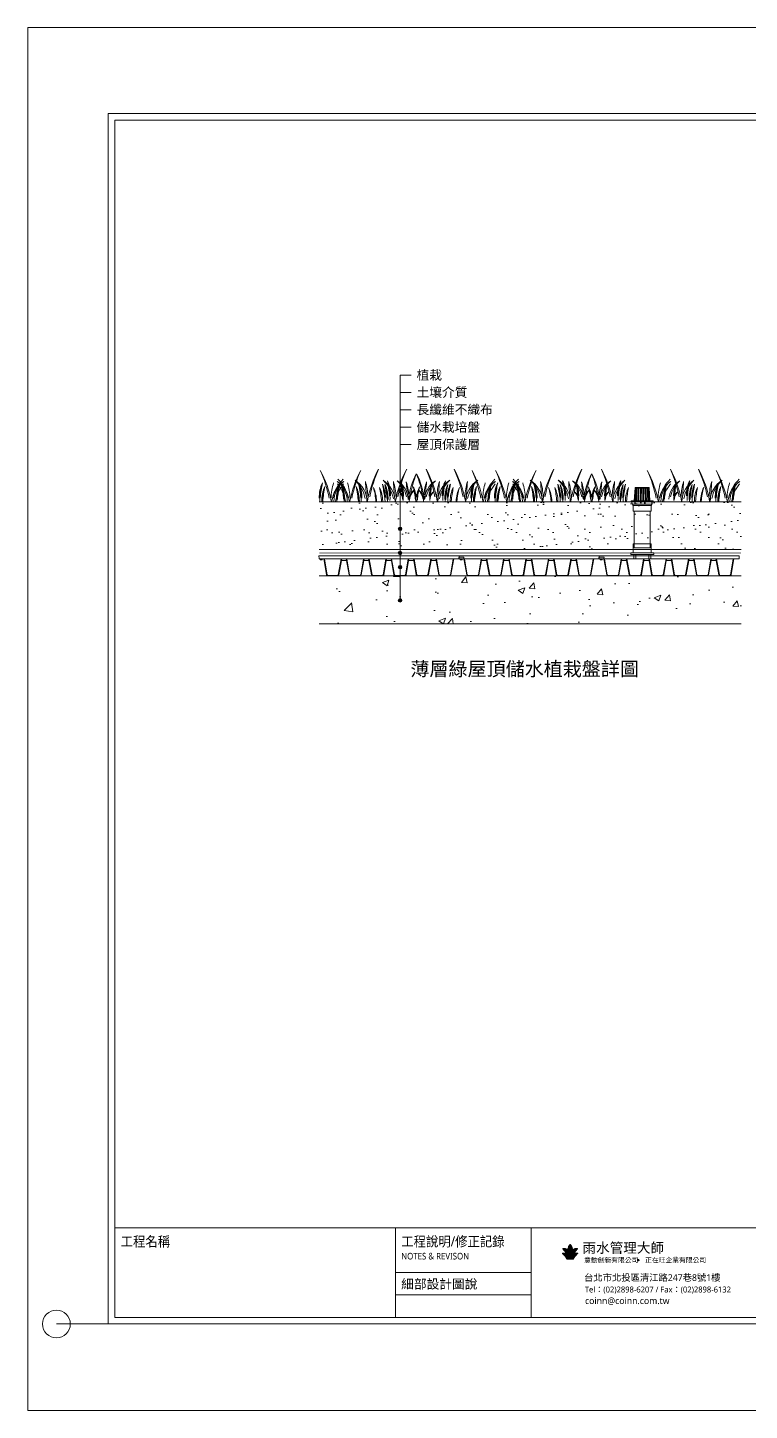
# Model space of a CAD drawing. Header units: millimetres. Extents: x 438 to 4638, y 478 to 3448.
# Drawn here: x 438 to 1989, y 478 to 3448 of the extents above; entities that cross this region are included whole.
import ezdxf
from ezdxf.enums import TextEntityAlignment as Align

# ---------------------------------------------------------------- set-up
doc = ezdxf.new("R2010")
doc.units = ezdxf.units.MM
doc.styles.add('圖框文字', font='Microsoft JhengHei.ttf')
doc.styles.add('微軟正黑體', font='Microsoft JhengHei.ttf')
doc.styles.add('微軟正黑體-20', font='Microsoft JhengHei.ttf', dxfattribs={"height": 20})

msp = doc.modelspace()

# ---------------------------------------------------------------- hatches: boundary and pattern name
at = {"lineweight": 5}
h = msp.add_hatch(color=256, dxfattribs=at)
h.dxf.hatch_style = 1
h.paths.add_polyline_path([(1234.8, 2454.7, 1), (1242.4, 2454.7, 1)])
h = msp.add_hatch(dxfattribs=at)
h.set_pattern_fill('AR-SAND', color=256)
h.set_pattern_definition([(37.5, (222.893, 713.592), (-1.6, 48.9413), [0, -38.608, 0, -43.18, 0, -41.275]), (7.5, (222.89, 713.59), (44.9523, 71.6825), [0, -20.828, 0, -34.798, 0, -13.335]), (327.5, (191.65, 713.59), (79.09924, 0.1437), [0, -12.7, 0, -45.72, 0, -59.69]), (317.5, (191.65, 713.59), (76.3556, 22.293), [0, -6.35, 0, -29.972, 0, -34.29])])
h.paths.add_polyline_path([(1971.2, 2430.2), (1064.9, 2430.2), (1064.9, 2327.6), (1971.2, 2327.6)])
h = msp.add_hatch(color=256, dxfattribs=at)
h.dxf.hatch_style = 1
h.paths.add_polyline_path([(1234.8, 2372, 1), (1242.4, 2372, 1)])
h = msp.add_hatch(color=256, dxfattribs=at)
h.dxf.hatch_style = 1
h.paths.add_polyline_path([(1234.8, 2320, 1), (1242.4, 2320, 1)])
h = msp.add_hatch(color=256, dxfattribs=at)
h.dxf.hatch_style = 1
h.paths.add_polyline_path([(1234.8, 2289.6, 1), (1242.4, 2289.6, 1)])
h = msp.add_hatch(dxfattribs=at)
h.set_pattern_fill('AR-CONC', color=256, scale=0.8)
h.set_pattern_definition([(50, (222.89, 702.96), (145.748, -12.751), [15.24, -167.64]), (355, (222.9, 702.96), (-28.195, 152.845), [12.192, -134.1125]), (100.4514, (235.04, 701.9), (117.553, 140.094), [12.952, -142.472]), (46.184, (222.9, 743.6), (216.863, -33.634), [22.86, -251.46]), (96.636, (240.96, 740.8), (189.923, 197.94), [19.428, -213.708]), (351.184, (222.9, 743.6), (189.923, 197.94), [18.288, -201.168]), (21, (243.21, 733.44), (121.2915, -81.812), [15.24, -167.64]), (326, (243.21, 733.44), (49.442, 147.35), [12.192, -134.112]), (71.4514, (253.32, 726.62), (170.733, 65.538), [12.952, -142.472]), (37.5, (222.893, 702.96), (2.4709, 67.644), [0, -132.4864, 0, -136.144, 0, -134.62]), (7.5, (222.89, 702.96), (53.4557, 80.1445), [0, -77.6224, 0, -129.4384, 0, -51.308]), (327.5, (177.58, 702.96), (108.4725, -4.583), [0, -50.8, 0, -158.496, 0, -210.312]), (317.5, (157.26, 702.96), (118.5033, 20.3412), [0, -66.04, 0, -105.2576, 0, -149.352])])
h.paths.add_polyline_path([(1971.2, 2270.7), (1064.9, 2270.7), (1064.9, 2168), (1971.2, 2168)])
h = msp.add_hatch(color=256, dxfattribs=at)
h.dxf.hatch_style = 1
h.paths.add_polyline_path([(1234.8, 2218.3, 1), (1242.4, 2218.3, 1)])
at = {"lineweight": 5, "true_color": 0xf8d731}
h = msp.add_hatch(color=40, dxfattribs=at)
h.dxf.hatch_style = 1
edge = h.paths.add_edge_path()
edge.add_spline(control_points=[(1609.1, 814.8), (1610, 815.4), (1611, 815.9), (1611.8, 816.4), (1612.8, 816.7), (1613.2, 816.9), (1613.2, 816.9), (1613.3, 817.1), (1614, 818.2), (1614.4, 818.7), (1614.7, 819.3), (1615.2, 819.8), (1615.6, 820.4), (1616.1, 821.1), (1616.4, 821.5), (1616.9, 822), (1617.7, 822.9), (1618, 823.2), (1618.3, 823.6), (1618.8, 824), (1619.3, 824.4), (1619.5, 824.6), (1619.8, 824.9), (1620, 825.1), (1620.1, 825.4), (1620.1, 825.5), (1620, 825.7), (1620, 825.7), (1619.7, 825.9), (1619.4, 826), (1618.9, 826), (1618.4, 826.1), (1618, 826.2), (1617.4, 826.2), (1616.7, 826.2), (1616, 826.1), (1615.3, 826), (1614.9, 825.9), (1614.2, 825.7), (1613.5, 825.4), (1613, 825.2), (1612.4, 824.9), (1611.8, 824.5), (1611.1, 824.1), (1610.7, 823.8), (1610.2, 823.4), (1609.7, 823), (1609.3, 822.6), (1609.2, 822.6), (1609.2, 822.6), (1609.2, 822.7), (1609.1, 823.6), (1609, 824.4), (1608.3, 827.6), (1607.9, 828.6), (1607.3, 830.1), (1606.7, 831.2), (1606.2, 832.3), (1605.3, 833.5), (1604.6, 834.2), (1604.2, 834.5), (1603.9, 834.6), (1603.7, 834.5), (1603.5, 834.3), (1603.2, 834.1), (1603.1, 834), (1602.7, 833.5), (1602.5, 833.3), (1602.2, 832.8), (1601.8, 832.3), (1601.5, 831.8), (1601.1, 830.9), (1600.4, 829.5), (1599.7, 827.7), (1599.4, 826.8), (1599, 825.2), (1598.8, 823.7), (1598.8, 822.8), (1598.8, 822.6), (1598.7, 822.6), (1597.7, 823.5), (1596.6, 824.2), (1595.3, 825), (1593.8, 825.6), (1592.4, 826), (1591.1, 826.2), (1589.2, 826.1), (1588.2, 825.9), (1587.9, 825.7), (1587.9, 825.6), (1587.9, 825.5), (1587.9, 825.3), (1588, 825), (1588.3, 824.7), (1588.9, 824.1), (1589.4, 823.7), (1589.9, 823.2), (1591.1, 822), (1591.8, 821.1), (1592.2, 820.7), (1592.6, 820), (1593.1, 819.4), (1593.7, 818.6), (1594.1, 817.9), (1594.7, 817), (1594.7, 816.9), (1594.9, 816.8), (1595.7, 816.5), (1596.5, 816.1), (1597.2, 815.8), (1597.6, 815.5), (1598, 815.2), (1598.6, 814.9), (1598.8, 814.8), (1598.9, 814.8), (1598.9, 814.8), (1598.9, 815), (1599.1, 816.6), (1599.4, 817.9), (1599.6, 819), (1600.2, 820.8), (1600.4, 821.4), (1600.7, 822.4), (1601.1, 823.3), (1601.4, 823.8), (1601.9, 824.7), (1602.3, 825.3), (1602.8, 825.8), (1603.3, 826.2), (1603.6, 826.3), (1604, 826.3), (1604.3, 826.3), (1604.8, 826.1), (1605.3, 825.6), (1605.7, 825.2), (1606, 824.6), (1606.5, 823.8), (1607, 822.8), (1607.4, 821.9), (1607.7, 821), (1608, 820), (1608.2, 819.4), (1608.4, 818.4), (1608.7, 817.5), (1608.9, 816.5), (1609, 815.9), (1609.1, 815.1), (1609.1, 814.8), (1609.1, 814.8)], knot_values=[0, 0, 0, 0, 1, 2, 3, 4, 5, 6, 7, 8, 9, 10, 11, 12, 13, 14, 15, 16, 17, 18, 19, 20, 21, 22, 23, 24, 25, 26, 27, 28, 29, 30, 31, 32, 33, 34, 35, 36, 37, 38, 39, 40, 41, 42, 43, 44, 45, 46, 47, 48, 49, 50, 51, 52, 53, 54, 55, 56, 57, 58, 59, 60, 61, 61, 61, 62, 63, 64, 65, 66, 67, 68, 69, 70, 71, 72, 73, 74, 75, 76, 77, 78, 79, 80, 81, 82, 83, 84, 85, 86, 87, 88, 89, 90, 91, 92, 93, 94, 95, 96, 97, 98, 99, 100, 101, 102, 103, 104, 105, 106, 107, 108, 109, 110, 111, 112, 113, 114, 115, 116, 117, 118, 119, 120, 121, 122, 123, 124, 125, 126, 127, 128, 129, 130, 131, 132, 133, 134, 135, 136, 137, 138, 139, 140, 141, 142, 143, 144, 144, 144, 144], degree=3, periodic=0)
edge = h.paths.add_edge_path()
edge.add_spline(control_points=[(1604, 803.1), (1607.1, 803.1), (1609.1, 803.1), (1609.8, 803.1), (1610.2, 803.2), (1610.6, 803.3), (1610.8, 803.4), (1611.1, 803.7), (1611.3, 803.9), (1611.6, 804.6), (1612.2, 805.8), (1612.5, 806.4), (1613, 807.2), (1613.5, 808), (1614.1, 808.8), (1614.7, 809.7), (1615.5, 810.6), (1616.3, 811.5), (1617.4, 812.6), (1618.2, 813.3), (1618.8, 813.9), (1619.4, 814.4), (1619.9, 814.8), (1620.2, 815.2), (1620.3, 815.4), (1620.4, 815.6), (1620.3, 815.8), (1620.2, 816), (1620, 816.1), (1619.4, 816.2), (1618.7, 816.3), (1617.4, 816.4), (1616.4, 816.3), (1615.2, 816.3), (1614.2, 816.1), (1613, 815.8), (1612.3, 815.5), (1611.4, 815), (1610.5, 814.5), (1609.4, 813.8), (1608.6, 813.2), (1608.2, 812.7), (1608.1, 812.8), (1608, 813.2), (1607.9, 814.1), (1607.5, 816.6), (1607.2, 818), (1606.7, 819.6), (1606.3, 821.1), (1605.5, 822.9), (1604.8, 824.2), (1604.7, 824.4), (1604.4, 824.7), (1604.1, 824.9), (1604, 824.9), (1603.8, 825), (1603.6, 824.8), (1603.3, 824.6), (1603, 824.2), (1602.7, 823.7), (1602.2, 822.9), (1601.9, 822.1), (1601.5, 821.3), (1601.1, 820.2), (1600.8, 819.2), (1600.4, 817.8), (1600.2, 816.6), (1599.9, 815.4), (1599.8, 814.3), (1599.7, 813.4), (1599.6, 812.8), (1599.6, 812.7), (1599.5, 812.8), (1599.2, 813), (1598.2, 813.7), (1597.3, 814.4), (1596.5, 814.9), (1595.7, 815.3), (1594.7, 815.8), (1593.7, 816.1), (1592.7, 816.3), (1591.9, 816.3), (1590.8, 816.4), (1589.3, 816.3), (1588.5, 816.2), (1587.9, 816.2), (1587.5, 816), (1587.5, 815.8), (1587.5, 815.5), (1587.7, 815.2), (1588.1, 814.7), (1589.1, 813.8), (1590, 813), (1591, 812), (1591.8, 811.2), (1592.7, 810.2), (1593.6, 809.1), (1594.7, 807.4), (1595.4, 806.2), (1596.1, 804.9), (1596.5, 804), (1596.7, 803.7), (1597, 803.5), (1597.4, 803.3), (1598.1, 803.2), (1599.2, 803.2), (1604, 803.1)], knot_values=[0, 0, 0, 0, 1, 2, 3, 4, 5, 6, 7, 8, 9, 10, 11, 12, 13, 14, 15, 16, 17, 18, 19, 20, 21, 22, 23, 24, 25, 26, 27, 28, 29, 30, 31, 32, 33, 34, 35, 36, 37, 38, 39, 40, 41, 42, 43, 44, 45, 46, 47, 48, 49, 50, 51, 52, 53, 54, 55, 56, 57, 58, 59, 60, 61, 62, 63, 64, 65, 66, 67, 68, 69, 70, 71, 72, 73, 74, 75, 76, 77, 78, 79, 80, 81, 82, 83, 84, 85, 86, 87, 88, 89, 90, 91, 92, 93, 94, 95, 96, 97, 98, 99, 100, 101, 102, 103, 104, 104, 104, 104], degree=3, periodic=0)
at = {"lineweight": 5}
h = msp.add_hatch(color=256, dxfattribs=at)
h.dxf.hatch_style = 1
h.paths.add_polyline_path([(1752.3, 801.1, 1), (1749.1, 801.1, 1)])

# ---------------------------------------------------------------- linework, layer by layer
for p, q in [((438.5, 3448.4, -163.2), (4638.5, 3448.4, -163.2)), ((438.5, 478.4, -163.2), (438.5, 3448.4, -163.2)), ((625.5, 3249.6, -163.2), (4451.4, 3249.6, -163.2)), ((625.5, 870.4, -163.2), (625.5, 3249.6, -163.2)), ((4451.4, 3249.6, -163.2), (625.5, 3249.6, -163.2)), ((625.5, 3249.6, -163.2), (625.5, 678.2, -163.2)), ((1238.6, 2218.3), (1238.6, 2701.9)), ((1238.6, 2701.9), (1262.4, 2701.9)), ((1238.6, 2664.8), (1262.4, 2664.8)), ((1238.6, 2627.6), (1262.4, 2627.6)), ((1238.6, 2590), (1262.4, 2590)), ((1238.6, 2552.9), (1262.4, 2552.9)), ((1064.9, 2430.2), (1971.2, 2430.2)), ((1971.2, 2327.6), (1064.9, 2327.6)), ((1112.5, 2303.8), (1123.6, 2303.8)), ((1160.7, 2303.8), (1171.7, 2303.8)), ((1208.8, 2303.8), (1219.9, 2303.8)), ((1256.9, 2303.8), (1268, 2303.8)), ((1267.3, 2303.8), (1257.6, 2303.8)), ((1305.1, 2303.8), (1316.1, 2303.8)), ((1315.5, 2307.6), (1321.5, 2273.1)), ((1347.8, 2273.1), (1353.9, 2307.6)), ((1413.4, 2303.8), (1424.4, 2303.8)), ((1461.5, 2303.8), (1472.6, 2303.8)), ((1509.7, 2303.8), (1520.7, 2303.8)), ((1557.8, 2303.8), (1568.9, 2303.8)), ((1568.2, 2303.8), (1558.5, 2303.8)), ((1606, 2303.8), (1617, 2303.8)), ((1616.3, 2307.6), (1622.4, 2273.1)), ((1648.7, 2273.1), (1654.8, 2307.6)), ((1714.3, 2303.8), (1725.3, 2303.8)), ((1762.4, 2303.8), (1773.5, 2303.8)), ((1810.6, 2303.8), (1821.6, 2303.8)), ((1858.7, 2303.8), (1869.7, 2303.8)), ((1869, 2303.8), (1859.4, 2303.8)), ((1906.8, 2303.8), (1917.9, 2303.8)), ((1917.2, 2307.6), (1923.2, 2273.1)), ((1949.6, 2273.1), (1955.7, 2307.6)), ((1966.5, 2308.6), (1966.5, 2308.6)), ((1064.9, 2270.7), (1971.2, 2270.7)), ((1324.5, 2270.7), (1344.9, 2270.7)), ((1625.3, 2270.7), (1645.7, 2270.7)), ((1926.2, 2270.7), (1946.6, 2270.7)), ((1971.2, 2168), (1064.9, 2168)), ((4451.4, 870.4, -163.2), (625.5, 870.4, -163.2)), ((4451.4, 870.4, -163.2), (625.5, 870.4, -163.2)), ((1228.4, 870.4, -163.2), (1228.4, 678.2, -163.2)), ((1520.3, 870.4, -163.2), (1520.3, 678.2, -163.2)), ((1228.4, 774.3, -163.2), (1520.3, 774.3, -163.2)), ((1228.4, 726.2, -163.2), (1520.3, 726.2, -163.2)), ((500.3, 663.9, -163.2), (611.3, 663.9, -163.2)), ((625.5, 678.2, -163.2), (4451.4, 678.2, -163.2)), ((4638.5, 478.4, -163.2), (438.5, 478.4, -163.2))]:
    msp.add_line(p, q, dxfattribs=at)
at = {"color": 4, "lineweight": 5}
for p, q in [((4465.6, 3263.8, -163.2), (611.3, 3263.8, -163.2)), ((611.3, 3263.8, -163.2), (611.3, 663.9, -163.2)), ((611.3, 663.9, -163.2), (4465.6, 663.9, -163.2))]:
    msp.add_line(p, q, dxfattribs=at)
at = {"color": 0, "linetype": 'Continuous', "lineweight": 5}
for p, q in [((1743.5, 2459.9), (1741.7, 2431.8)), ((1743.5, 2459), (1741.7, 2431.8)), ((1742.4, 2431.8), (1744.1, 2459)), ((1744.7, 2459), (1743.1, 2431.8)), ((1743.5, 2459), (1744.1, 2459)), ((1744.5, 2460.8), (1772.6, 2460.8)), ((1744.7, 2459), (1746.4, 2459)), ((1745, 2431.8), (1746.4, 2459)), ((1747.5, 2459), (1746.3, 2431.8)), ((1747.5, 2459), (1750.3, 2459)), ((1749.3, 2431.8), (1750.3, 2459)), ((1751.8, 2459), (1751.1, 2431.8)), ((1751.8, 2459), (1755.1, 2459)), ((1754.6, 2431.8), (1755.1, 2459)), ((1756.7, 2435.3), (1756.8, 2459)), ((1756.7, 2435.1), (1756.9, 2459)), ((1756.8, 2459), (1756.7, 2431.8)), ((1756.7, 2431.8), (1756.8, 2459)), ((1756.8, 2459), (1760.4, 2459)), ((1760.3, 2459), (1760.3, 2453.7)), ((1760.3, 2459), (1760.4, 2431.8)), ((1760.3, 2453.7), (1760.4, 2431.8)), ((1760.5, 2431.8), (1760.4, 2459)), ((1762.1, 2459), (1765.4, 2459)), ((1762.1, 2459), (1762.5, 2431.8)), ((1766.1, 2431.8), (1765.4, 2459)), ((1766.9, 2459), (1769.6, 2459)), ((1766.9, 2459), (1767.9, 2431.8)), ((1770.8, 2431.8), (1769.6, 2459)), ((1770.7, 2459), (1772.5, 2459)), ((1770.7, 2459), (1772.2, 2431.8)), ((1774.1, 2431.8), (1772.5, 2459)), ((1773.1, 2459), (1773.7, 2459)), ((1773.1, 2459), (1774.8, 2431.8)), ((1775.5, 2431.8), (1773.7, 2459.9)), ((1775.4, 2431.8), (1773.7, 2459)), ((1734.8, 2431.3), (1734.8, 2430.2)), ((1782.3, 2431.3), (1734.8, 2431.3)), ((1782.3, 2430.2), (1734.8, 2430.2)), ((1735.4, 2431.8), (1781.8, 2431.8)), ((1736.8, 2430.2), (1737, 2425.2)), ((1780.2, 2425.2), (1737, 2425.2)), ((1738.3, 2425.2), (1738.4, 2422.1)), ((1778.7, 2422.1), (1738.4, 2422.1)), ((1739.1, 2422.1), (1739.2, 2410.7)), ((1777.4, 2410.2), (1739.7, 2410.2)), ((1742.6, 2430.2), (1742.7, 2428)), ((1742.7, 2428), (1742.7, 2426.3)), ((1743.8, 2428.5), (1743.8, 2430.2)), ((1743.8, 2426.3), (1743.8, 2428.5)), ((1756.7, 2431.8), (1756.7, 2435.3)), ((1756.7, 2431.8), (1756.7, 2435.1)), ((1763.4, 2430.2), (1763.4, 2428)), ((1763.4, 2428), (1763.4, 2426.3)), ((1764.9, 2426.3), (1765, 2428.5)), ((1765, 2428.5), (1765, 2430.2)), ((1778, 2410.7), (1778.1, 2422.1)), ((1778.7, 2422.1), (1778.8, 2425.2)), ((1779.4, 2430.2), (1779.3, 2428)), ((1779.3, 2428), (1779.3, 2426.3)), ((1779.8, 2426.3), (1779.9, 2430.2)), ((1780.2, 2425.2), (1780.3, 2430.2)), ((1782.3, 2430.2), (1782.3, 2431.3))]:
    msp.add_line(p, q, dxfattribs=at)
at = {"lineweight": 5}
for points in [[(1741.8, 2410.2), (1775.9, 2410.2), (1775.9, 2330.8), (1741.8, 2330.8)], [(1734.3, 2320), (1783.5, 2320), (1783.5, 2316.9), (1734.3, 2316.9)], [(1739.4, 2339.4), (1778.3, 2339.4), (1778.3, 2320), (1739.4, 2320)], [(1740.6, 2316.9), (1745, 2316.9), (1745, 2307.6), (1740.6, 2307.6)], [(1777.1, 2316.9), (1772.7, 2316.9), (1772.7, 2307.6), (1777.1, 2307.6)]]:
    msp.add_lwpolyline(points, close=True, dxfattribs=at)
at = {"lineweight": 5, "const_width": 2}
msp.add_lwpolyline([(1064.9, 2320), (1971.2, 2320)], dxfattribs=at)
at = {"lineweight": 5}
for points in [[(1364.4, 2307.6, 0.436552), (1365, 2308.3), (1365.2, 2313.6), (1064.3, 2313.6), (1064.5, 2308.3, 0.406571), (1065.1, 2307.6, -0.000009)], [(1071, 2307.6), (1070.9, 2305.7, -0.39896), (1070.2, 2305), (1067.7, 2305, -0.39896), (1067, 2305.7), (1066.9, 2307.6)], [(1074.8, 2307.6), (1080.8, 2273.1, 0.364481), (1083.8, 2270.7), (1104.2, 2270.7, 0.36397), (1107.1, 2273.1), (1113.2, 2307.6)], [(1076.1, 2307.6), (1082.1, 2273.4, 0.364552), (1083.8, 2271.9), (1104.2, 2271.9, 0.36397), (1105.9, 2273.4), (1111.9, 2307.6)], [(1122.9, 2307.6), (1128.9, 2273.1, 0.364481), (1131.9, 2270.7), (1152.3, 2270.7, 0.36397), (1155.3, 2273.1), (1161.4, 2307.6)], [(1124.2, 2307.6), (1130.2, 2273.4, 0.364552), (1131.9, 2271.9), (1152.3, 2271.9, 0.36397), (1154, 2273.4), (1160, 2307.6)], [(1171, 2307.6), (1177.1, 2273.1, 0.364481), (1180, 2270.7), (1200.5, 2270.7, 0.36397), (1203.4, 2273.1), (1209.5, 2307.6)], [(1172.3, 2307.6), (1178.3, 2273.4, 0.364552), (1180, 2271.9), (1200.5, 2271.9, 0.36397), (1202.1, 2273.4), (1208.2, 2307.6)], [(1219.2, 2307.6), (1225.2, 2273.1, 0.364481), (1228.2, 2270.7), (1248.6, 2270.7, 0.36397), (1251.6, 2273.1), (1257.6, 2307.6)], [(1220.5, 2307.6), (1226.5, 2273.4, 0.364552), (1228.2, 2271.9), (1248.6, 2271.9, 0.36397), (1250.3, 2273.4), (1256.3, 2307.6)], [(1267.3, 2307.6), (1273.4, 2273.1, 0.364481), (1276.3, 2270.7), (1296.7, 2270.7, 0.36397), (1299.7, 2273.1), (1305.8, 2307.6)], [(1268.6, 2307.6), (1274.6, 2273.4, 0.364552), (1276.3, 2271.9), (1296.7, 2271.9, 0.36397), (1298.4, 2273.4), (1304.5, 2307.6)], [(1316.8, 2307.6), (1322.8, 2273.4, 0.364552), (1324.5, 2271.9), (1344.9, 2271.9, 0.36397), (1346.6, 2273.4), (1352.6, 2307.6)], [(1365.1, 2310.8), (1375.8, 2310.8), (1375.7, 2308.3, -0.406566), (1375, 2307.6), (1364.4, 2307.6)], [(1665.2, 2307.6, 0.436552), (1665.9, 2308.3), (1666.1, 2313.6), (1365.2, 2313.6), (1365.3, 2308.3, 0.406571), (1366, 2307.6, -0.000009)], [(1371.9, 2307.6), (1371.8, 2305.7, -0.39896), (1371.1, 2305), (1368.5, 2305, -0.39896), (1367.9, 2305.7), (1367.8, 2307.6)], [(1372.2, 2307.6), (1372.1, 2305.7, -0.39896), (1371.4, 2305), (1368.9, 2305, -0.39896), (1368.2, 2305.7), (1368.1, 2307.6)], [(1375.6, 2307.6), (1381.7, 2273.1, 0.364481), (1384.6, 2270.7), (1405, 2270.7, 0.36397), (1408, 2273.1), (1414.1, 2307.6)], [(1376.9, 2307.6), (1382.9, 2273.4, 0.364552), (1384.6, 2271.9), (1405, 2271.9, 0.36397), (1406.7, 2273.4), (1412.8, 2307.6)], [(1423.8, 2307.6), (1429.8, 2273.1, 0.364481), (1432.8, 2270.7), (1453.2, 2270.7, 0.36397), (1456.1, 2273.1), (1462.2, 2307.6)], [(1425.1, 2307.6), (1431.1, 2273.4, 0.364552), (1432.8, 2271.9), (1453.2, 2271.9, 0.36397), (1454.9, 2273.4), (1460.9, 2307.6)], [(1471.9, 2307.6), (1477.9, 2273.1, 0.364481), (1480.9, 2270.7), (1501.3, 2270.7, 0.36397), (1504.3, 2273.1), (1510.4, 2307.6)], [(1473.2, 2307.6), (1479.2, 2273.4, 0.364552), (1480.9, 2271.9), (1501.3, 2271.9, 0.36397), (1503, 2273.4), (1509.1, 2307.6)], [(1520, 2307.6), (1526.1, 2273.1, 0.364481), (1529.1, 2270.7), (1549.5, 2270.7, 0.36397), (1552.4, 2273.1), (1558.5, 2307.6)], [(1521.4, 2307.6), (1527.4, 2273.4, 0.364552), (1529.1, 2271.9), (1549.5, 2271.9, 0.36397), (1551.2, 2273.4), (1557.2, 2307.6)], [(1568.2, 2307.6), (1574.2, 2273.1, 0.364481), (1577.2, 2270.7), (1597.6, 2270.7, 0.36397), (1600.6, 2273.1), (1606.6, 2307.6)], [(1569.5, 2307.6), (1575.5, 2273.4, 0.364552), (1577.2, 2271.9), (1597.6, 2271.9, 0.36397), (1599.3, 2273.4), (1605.3, 2307.6)], [(1617.6, 2307.6), (1623.6, 2273.4, 0.364552), (1625.3, 2271.9), (1645.7, 2271.9, 0.36397), (1647.4, 2273.4), (1653.5, 2307.6)], [(1666, 2310.8), (1676.7, 2310.8), (1676.6, 2308.3, -0.406566), (1675.9, 2307.6), (1665.2, 2307.6)], [(1966.1, 2307.6, 0.436552), (1966.8, 2308.3), (1966.9, 2313.6), (1666.1, 2313.6), (1666.2, 2308.3, 0.406571), (1666.9, 2307.6, -0.000009)], [(1672.8, 2307.6), (1672.7, 2305.7, -0.39896), (1672, 2305), (1669.4, 2305, -0.39896), (1668.7, 2305.7), (1668.6, 2307.6)], [(1673.1, 2307.6), (1673, 2305.7, -0.39896), (1672.3, 2305), (1669.7, 2305, -0.39896), (1669.1, 2305.7), (1669, 2307.6)], [(1676.5, 2307.6), (1682.5, 2273.1, 0.364481), (1685.5, 2270.7), (1705.9, 2270.7, 0.36397), (1708.9, 2273.1), (1715, 2307.6)], [(1677.8, 2307.6), (1683.8, 2273.4, 0.364552), (1685.5, 2271.9), (1705.9, 2271.9, 0.36397), (1707.6, 2273.4), (1713.6, 2307.6)], [(1724.6, 2307.6), (1730.7, 2273.1, 0.364481), (1733.6, 2270.7), (1754.1, 2270.7, 0.36397), (1757, 2273.1), (1763.1, 2307.6)], [(1725.9, 2307.6), (1732, 2273.4, 0.364552), (1733.6, 2271.9), (1754.1, 2271.9, 0.36397), (1755.7, 2273.4), (1761.8, 2307.6)], [(1772.8, 2307.6), (1778.8, 2273.1, 0.364481), (1781.8, 2270.7), (1802.2, 2270.7, 0.36397), (1805.2, 2273.1), (1811.2, 2307.6)], [(1774.1, 2307.6), (1780.1, 2273.4, 0.364552), (1781.8, 2271.9), (1802.2, 2271.9, 0.36397), (1803.9, 2273.4), (1809.9, 2307.6)], [(1820.9, 2307.6), (1827, 2273.1, 0.364481), (1829.9, 2270.7), (1850.3, 2270.7, 0.36397), (1853.3, 2273.1), (1859.4, 2307.6)], [(1822.2, 2307.6), (1828.2, 2273.4, 0.364552), (1829.9, 2271.9), (1850.3, 2271.9, 0.36397), (1852, 2273.4), (1858.1, 2307.6)], [(1869.1, 2307.6), (1875.1, 2273.1, 0.364481), (1878.1, 2270.7), (1898.5, 2270.7, 0.36397), (1901.4, 2273.1), (1907.5, 2307.6)], [(1870.4, 2307.6), (1876.4, 2273.4, 0.364552), (1878.1, 2271.9), (1898.5, 2271.9, 0.36397), (1900.2, 2273.4), (1906.2, 2307.6)], [(1918.5, 2307.6), (1924.5, 2273.4, 0.364552), (1926.2, 2271.9), (1946.6, 2271.9, 0.36397), (1948.3, 2273.4), (1954.3, 2307.6)]]:
    msp.add_lwpolyline(points, format="xyb", dxfattribs=at)
for points in [[(1364.4, 2307.6), (1065.1, 2307.6)], [(1665.2, 2307.6), (1366, 2307.6)], [(1966.1, 2307.6), (1666.9, 2307.6)]]:
    msp.add_lwpolyline(points, dxfattribs=at)
for centre, radius in [((1238.6, 2454.7), 3.78), ((1238.6, 2372), 3.78), ((1238.6, 2320), 3.78), ((1238.6, 2289.6), 3.78), ((1238.6, 2218.3), 3.78), ((1750.7, 801.1, -326.4), 1.56), ((500.3, 663.9, -163.2), 29.8)]:
    msp.add_circle(centre, radius, dxfattribs=at)
for centre, radius, start, end in [((821.5, 2385.6), 269.9, 11.17, 24.4499), ((872, 2390.5), 222.5, 10.5508, 28.6766), ((1349.4, 2390.5), 222.5, 151.3234, 169.4492), ((1399.8, 2385.6), 269.9, 155.5501, 168.83), ((1387.7, 2393.5), 222.5, 151.3234, 170.2265), ((1438.2, 2388.5), 269.9, 155.5501, 168.83), ((1448, 2393.2), 222.5, 151.3234, 170.1513), ((1498.5, 2388.2), 269.9, 155.5501, 168.83), ((1048.8, 2388.2), 269.9, 11.17, 24.4499), ((1099.3, 2393.2), 222.5, 9.8487, 28.6766), ((1109.1, 2388.5), 269.9, 11.17, 24.4499), ((1159.6, 2393.5), 222.5, 9.7735, 28.6766), ((1147.4, 2385.6), 269.9, 11.17, 24.4499), ((1197.9, 2390.5), 222.5, 10.5508, 28.6766), ((1198, 2385.6), 269.9, 11.17, 24.4499), ((1248.5, 2390.5), 222.5, 10.5508, 28.6766), ((1725.9, 2390.5), 222.5, 151.3234, 169.4492), ((1776.3, 2385.6), 269.9, 155.5501, 168.83), ((1764.2, 2393.5), 222.5, 151.3234, 170.2265), ((1814.7, 2388.5), 269.9, 155.5501, 168.83), ((1824.5, 2393.2), 222.5, 151.3234, 170.1513), ((1875, 2388.2), 269.9, 155.5501, 168.83), ((1425.3, 2388.2), 269.9, 11.17, 24.4499), ((1475.8, 2393.2), 222.5, 9.8487, 28.6766), ((1523.9, 2385.6), 269.9, 11.17, 24.4499), ((1574.4, 2390.5), 222.5, 10.5508, 28.6766), ((1573.5, 2388.2), 269.9, 11.17, 24.4499), ((1624, 2393.2), 222.5, 9.8487, 28.6766), ((1633.9, 2388.5), 269.9, 11.17, 24.4499), ((1684.4, 2393.5), 222.5, 9.7735, 28.6766), ((1672.2, 2385.6), 269.9, 11.17, 24.4499), ((1722.7, 2390.5), 222.5, 10.5508, 28.6766), ((1137.8, 2439.8), 72.9, 154.9752, 181.4176), ((1197.4, 2432.4), 131.4, 163.1006, 180.5183), ((1372.4, 2410.4), 306.6, 168.6795, 174.759), ((1216.6, 2433.8), 126.4, 163.0875, 177.9595), ((1149.5, 2425.4), 57.7, 123.2103, 174.1927), ((1168.8, 2423.8), 75.8, 133.5703, 168.5592), ((1153.9, 2429.3), 57.7, 129.4517, 178.0701), ((1175.1, 2419.6), 75.8, 139.8117, 171.2064), ((1174.7, 2436.7), 72.9, 154.9752, 181.4176), ((1234.4, 2429.3), 131.4, 163.1006, 179.1684), ((1071.9, 2425.4), 57.7, 5.8073, 56.7897), ((1409.3, 2407.3), 306.6, 168.6795, 174.759), ((1067.5, 2429.3), 57.7, 1.9299, 50.5483), ((1046.2, 2419.6), 75.8, 8.7936, 40.1883), ((1052.5, 2423.8), 75.8, 11.4408, 46.4297), ((987, 2429.3), 131.4, 0.8316, 16.8994), ((1046.6, 2436.7), 72.9, 358.5824, 25.0248), ((812, 2407.3), 306.6, 5.241, 11.3205), ((1004.8, 2433.8), 126.4, 2.0405, 16.9125), ((1110.2, 2428.4), 57.7, 1.8598, 56.7897), ((1089.5, 2421.7), 75.8, 11.4408, 46.4297), ((1023.9, 2432.4), 131.4, 359.4817, 16.8994), ((1083.6, 2439.8), 72.9, 358.5824, 25.0248), ((848.9, 2410.4), 306.6, 5.241, 11.3205), ((1043.1, 2436.8), 126.4, 2.0405, 16.9125), ((1855.2, 2507.8), 692, 182.8352, 186.3708), ((1092.7, 2432.5), 113.5, 359.0291, 17.9508), ((1144.1, 2439.8), 63, 359.6338, 26.0762), ((941.9, 2410.7), 264.9, 6.2924, 12.3719), ((1170.5, 2428.1), 57.7, 3.1321, 56.7897), ((1149.8, 2421.4), 75.8, 11.4408, 46.4297), ((1139.9, 2436.6), 72.9, 358.5824, 25.0248), ((1080.2, 2429.2), 131.4, 0.8892, 16.8994), ((905.3, 2407.2), 306.6, 5.241, 11.3205), ((1085.6, 2437.1), 131.4, 357.9778, 16.8994), ((1145.2, 2444.5), 72.9, 358.5824, 25.0248), ((910.6, 2415.1), 306.6, 5.241, 11.3205), ((1103.4, 2436.5), 126.4, 2.0405, 16.9125), ((1915.5, 2507.5), 692, 182.8352, 186.3708), ((1206.2, 2432.9), 49.8, 2.9111, 57.8411), ((1188.4, 2426.8), 65.5, 12.4922, 47.4811), ((1131.6, 2435), 113.5, 359.0291, 17.9508), ((1183, 2442.3), 63, 359.6338, 26.0762), ((980.8, 2413.2), 264.9, 6.2924, 12.3719), ((1148.1, 2439.1), 109.2, 3.0919, 17.9638), ((1848.5, 2513.3), 597.9, 183.8865, 187.4222), ((1446.5, 2407.1), 192.3, 154.3375, 171.7353), ((1490.2, 2403.7), 233.2, 158.5018, 169.8813), ((1100.8, 2407.1), 192.3, 8.2647, 25.6625), ((1057.1, 2403.7), 233.2, 10.1187, 21.4982), ((1399.2, 2439.1), 109.2, 162.0362, 176.9081), ((1341.1, 2432.9), 49.8, 122.1589, 177.0889), ((698.8, 2513.3), 597.9, 352.5778, 356.1135), ((1358.9, 2426.8), 65.5, 132.5189, 167.5078), ((1364.3, 2442.3), 63, 153.9238, 180.3662), ((1415.7, 2435), 113.5, 162.0492, 180.9709), ((1566.5, 2413.2), 264.9, 167.6281, 173.7076), ((1443.9, 2436.5), 126.4, 163.0875, 177.9595), ((1376.8, 2428.1), 57.7, 123.2103, 176.8679), ((631.8, 2507.5), 692, 353.6292, 357.1648), ((1397.5, 2421.4), 75.8, 133.5703, 168.5592), ((1402.1, 2444.5), 72.9, 154.9752, 181.4176), ((1461.7, 2437.1), 131.4, 163.1006, 182.0222), ((1636.7, 2415.1), 306.6, 168.6795, 174.759), ((1407.4, 2436.6), 72.9, 154.9752, 181.4176), ((1467.1, 2429.2), 131.4, 163.1006, 179.1108), ((1642, 2407.2), 306.6, 168.6795, 174.759), ((1403.2, 2439.8), 63, 153.9238, 180.3662), ((1454.6, 2432.5), 113.5, 162.0492, 180.9709), ((1605.4, 2410.7), 264.9, 167.6281, 173.7076), ((1504.2, 2436.8), 126.4, 163.0875, 177.9595), ((1437.1, 2428.4), 57.7, 123.2103, 178.1402), ((692.1, 2507.8), 692, 353.6292, 357.1648), ((1457.8, 2421.7), 75.8, 133.5703, 168.5592), ((1463.7, 2439.8), 72.9, 154.9752, 181.4176), ((1523.4, 2432.4), 131.4, 163.1006, 180.5183), ((1698.3, 2410.4), 306.6, 168.6795, 174.759), ((1542.5, 2433.8), 126.4, 163.0875, 177.9595), ((1475.4, 2425.4), 57.7, 123.2103, 174.1927), ((1494.7, 2423.8), 75.8, 133.5703, 168.5592), ((1479.8, 2429.3), 57.7, 129.4517, 178.0701), ((1501.1, 2419.6), 75.8, 139.8117, 171.2064), ((1500.7, 2436.7), 72.9, 154.9752, 181.4176), ((1560.3, 2429.3), 131.4, 163.1006, 179.1684), ((1735.3, 2407.3), 306.6, 168.6795, 174.759), ((1514.3, 2439.8), 72.9, 154.9752, 181.4176), ((1573.9, 2432.4), 131.4, 163.1006, 180.5183), ((1748.9, 2410.4), 306.6, 168.6795, 174.759), ((1593.1, 2433.8), 126.4, 163.0875, 177.9595), ((1526, 2425.4), 57.7, 123.2103, 174.1927), ((1545.3, 2423.8), 75.8, 133.5703, 168.5592), ((1530.4, 2429.3), 57.7, 129.4517, 178.0701), ((1551.6, 2419.6), 75.8, 139.8117, 171.2064), ((1551.2, 2436.7), 72.9, 154.9752, 181.4176), ((1610.9, 2429.3), 131.4, 163.1006, 179.1684), ((1448.4, 2425.4), 57.7, 5.8073, 56.7897), ((1785.8, 2407.3), 306.6, 168.6795, 174.759), ((1444, 2429.3), 57.7, 1.9299, 50.5483), ((1422.7, 2419.6), 75.8, 8.7936, 40.1883), ((1429, 2423.8), 75.8, 11.4408, 46.4297), ((1363.5, 2429.3), 131.4, 0.8316, 16.8994), ((1423.1, 2436.7), 72.9, 358.5824, 25.0248), ((1188.5, 2407.3), 306.6, 5.241, 11.3205), ((1381.3, 2433.8), 126.4, 2.0405, 16.9125), ((1486.7, 2428.4), 57.7, 1.8598, 56.7897), ((1466, 2421.7), 75.8, 11.4408, 46.4297), ((1400.4, 2432.4), 131.4, 359.4817, 16.8994), ((1460.1, 2439.8), 72.9, 358.5824, 25.0248), ((1225.5, 2410.4), 306.6, 5.241, 11.3205), ((1419.6, 2436.8), 126.4, 2.0405, 16.9125), ((2231.7, 2507.8), 692, 182.8352, 186.3708), ((1469.2, 2432.5), 113.5, 359.0291, 17.9508), ((1520.6, 2439.8), 63, 359.6338, 26.0762), ((1318.4, 2410.7), 264.9, 6.2924, 12.3719), ((1547, 2428.1), 57.7, 3.1321, 56.7897), ((1526.3, 2421.4), 75.8, 11.4408, 46.4297), ((1516.4, 2436.6), 72.9, 358.5824, 25.0248), ((1456.7, 2429.2), 131.4, 0.8892, 16.8994), ((1281.8, 2407.2), 306.6, 5.241, 11.3205), ((1462.1, 2437.1), 131.4, 357.9778, 16.8994), ((1521.7, 2444.5), 72.9, 358.5824, 25.0248), ((1287.1, 2415.1), 306.6, 5.241, 11.3205), ((1479.9, 2436.5), 126.4, 2.0405, 16.9125), ((2292, 2507.5), 692, 182.8352, 186.3708), ((1582.7, 2432.9), 49.8, 2.9111, 57.8411), ((1564.9, 2426.8), 65.5, 12.4922, 47.4811), ((1508.1, 2435), 113.5, 359.0291, 17.9508), ((1559.5, 2442.3), 63, 359.6338, 26.0762), ((1357.3, 2413.2), 264.9, 6.2924, 12.3719), ((1524.6, 2439.1), 109.2, 3.0919, 17.9638), ((2225, 2513.3), 597.9, 183.8865, 187.4222), ((1823, 2407.1), 192.3, 154.3375, 171.7353), ((1866.7, 2403.7), 233.2, 158.5018, 169.8813), ((1477.3, 2407.1), 192.3, 8.2647, 25.6625), ((1433.6, 2403.7), 233.2, 10.1187, 21.4982), ((1775.7, 2439.1), 109.2, 162.0362, 176.9081), ((1717.6, 2432.9), 49.8, 122.1589, 177.0889), ((1075.3, 2513.3), 597.9, 352.5778, 356.1135), ((1735.4, 2426.8), 65.5, 132.5189, 167.5078), ((1740.8, 2442.3), 63, 153.9238, 180.3662), ((1792.2, 2435), 113.5, 162.0492, 180.9709), ((1943, 2413.2), 264.9, 167.6281, 173.7076), ((1820.4, 2436.5), 126.4, 163.0875, 177.9595), ((1753.3, 2428.1), 57.7, 123.2103, 176.8679), ((1008.3, 2507.5), 692, 353.6292, 357.1648), ((1774, 2421.4), 75.8, 133.5703, 168.5592), ((1778.6, 2444.5), 72.9, 154.9752, 181.4176), ((1838.2, 2437.1), 131.4, 163.1006, 182.0222), ((2013.2, 2415.1), 306.6, 168.6795, 174.759), ((1783.9, 2436.6), 72.9, 154.9752, 181.4176), ((1843.6, 2429.2), 131.4, 163.1006, 179.1108), ((2018.5, 2407.2), 306.6, 168.6795, 174.759), ((1779.7, 2439.8), 63, 153.9238, 180.3662), ((1831.1, 2432.5), 113.5, 162.0492, 180.9709), ((1981.9, 2410.7), 264.9, 167.6281, 173.7076), ((1919, 2433.8), 126.4, 163.0875, 177.9595), ((1851.9, 2425.4), 57.7, 123.2103, 174.1927), ((1871.2, 2423.8), 75.8, 133.5703, 168.5592), ((1856.3, 2429.3), 57.7, 129.4517, 178.0701), ((1877.6, 2419.6), 75.8, 139.8117, 171.2064), ((1877.2, 2436.7), 72.9, 154.9752, 181.4176), ((1936.8, 2429.3), 131.4, 163.1006, 179.1684), ((2111.8, 2407.3), 306.6, 168.6795, 174.759), ((1865.9, 2432.9), 49.8, 122.1589, 177.0889), ((1883.6, 2426.8), 65.5, 132.5189, 167.5078), ((1889, 2442.3), 63, 153.9238, 180.3662), ((1940.4, 2435), 113.5, 162.0492, 180.9709), ((2091.2, 2413.2), 264.9, 167.6281, 173.7076), ((1968.6, 2436.5), 126.4, 163.0875, 177.9595), ((1901.5, 2428.1), 57.7, 123.2103, 176.8679), ((1156.5, 2507.5), 692, 353.6292, 357.1648), ((1922.2, 2421.4), 75.8, 133.5703, 168.5592), ((1926.8, 2444.5), 72.9, 154.9752, 181.4176), ((1986.5, 2437.1), 131.4, 163.1006, 182.0222), ((2161.4, 2415.1), 306.6, 168.6795, 174.759), ((1932.2, 2436.6), 72.9, 154.9752, 181.4176), ((1991.8, 2429.2), 131.4, 163.1006, 179.1108), ((2166.8, 2407.2), 306.6, 168.6795, 174.759), ((1928, 2439.8), 63, 153.9238, 180.3662), ((1979.4, 2432.5), 113.5, 162.0492, 180.9709), ((2130.2, 2410.7), 264.9, 167.6281, 173.7076), ((2029, 2436.8), 126.4, 163.0875, 177.9595), ((1961.9, 2428.4), 57.7, 123.2103, 178.1402), ((1216.9, 2507.8), 692, 353.6292, 357.1648), ((1982.6, 2421.7), 75.8, 133.5703, 168.5592), ((1988.5, 2439.8), 72.9, 154.9752, 181.4176), ((2048.1, 2432.4), 131.4, 163.1006, 180.5183), ((2223.1, 2410.4), 306.6, 168.6795, 174.759), ((2067.3, 2433.8), 126.4, 163.0875, 177.9595), ((2000.2, 2425.4), 57.7, 123.2103, 174.1927), ((2019.5, 2423.8), 75.8, 133.5703, 168.5592), ((2004.6, 2429.3), 57.7, 129.4517, 178.0701), ((2025.9, 2419.6), 75.8, 139.8117, 171.2064), ((2025.4, 2436.7), 72.9, 154.9752, 181.4176), ((2085.1, 2429.3), 131.4, 163.1006, 179.1684), ((2260, 2407.3), 306.6, 168.6795, 174.759), ((1143.1, 2431.9), 72.9, 154.9752, 180.5058), ((1202.8, 2424.5), 131.4, 163.1006, 177.069), ((1377.7, 2402.5), 306.6, 168.6795, 174.759), ((1035.5, 2420.1), 52.8, 42.7551, 43.9325), ((1054, 2429), 33.9, 52.9943, 54.6971), ((1078.2, 2431.9), 72.9, 359.4942, 25.0248), ((1018.5, 2424.5), 131.4, 2.931, 16.8994), ((843.6, 2402.5), 306.6, 5.241, 11.3205), ((1167.3, 2429), 33.9, 125.3029, 127.0057), ((1185.8, 2420.1), 52.8, 136.0675, 137.2449), ((1115.1, 2429.7), 72.9, 1.1849, 25.0248), ((1055.5, 2422.4), 131.4, 3.8706, 16.8994), ((1128.3, 2430.2), 72.9, 0.8332, 25.0248), ((893.7, 2400.8), 306.6, 5.6941, 11.3205), ((1215.9, 2431.9), 28.8, 2.4753, 44.6211), ((1226, 2435.9), 19.2, 7.7404, 57.4701), ((1287.5, 2433.1), 29.3, 130.7953, 179.0291), ((1303.6, 2425.6), 45.7, 140.3139, 172.9497), ((1210.5, 2434.1), 63, 5.1325, 26.0762), ((1159, 2426.8), 113.5, 2.2197, 17.9508), ((1008.3, 2405.1), 264.9, 6.2924, 12.3719), ((1336.8, 2434.1), 63, 153.9238, 174.8675), ((1388.2, 2426.8), 113.5, 162.0492, 177.7803), ((1539, 2405.1), 264.9, 167.6281, 173.7076), ((1243.7, 2425.6), 45.7, 7.0503, 39.6861), ((1259.8, 2433.1), 29.3, 0.9709, 49.2047), ((1321.2, 2435.9), 19.2, 122.5299, 172.2596), ((1331.4, 2431.9), 28.8, 135.3789, 177.5247), ((1419, 2430.2), 72.9, 154.9752, 179.1668), ((1653.6, 2400.8), 306.6, 168.6795, 174.3059), ((1432.1, 2429.7), 72.9, 154.9752, 178.8151), ((1491.8, 2422.4), 131.4, 163.1006, 176.1294), ((1469.1, 2431.9), 72.9, 154.9752, 180.5058), ((1528.7, 2424.5), 131.4, 163.1006, 177.069), ((1703.7, 2402.5), 306.6, 168.6795, 174.759), ((1361.5, 2420.1), 52.8, 42.7551, 43.9325), ((1380, 2429), 33.9, 52.9943, 54.6971), ((1519.6, 2431.9), 72.9, 154.9752, 180.5058), ((1579.3, 2424.5), 131.4, 163.1006, 177.069), ((1754.2, 2402.5), 306.6, 168.6795, 174.759), ((1412, 2420.1), 52.8, 42.7551, 43.9325), ((1430.5, 2429), 33.9, 52.9943, 54.6971), ((1454.7, 2431.9), 72.9, 359.4942, 25.0248), ((1395, 2424.5), 131.4, 2.931, 16.8994), ((1220.1, 2402.5), 306.6, 5.241, 11.3205), ((1543.8, 2429), 33.9, 125.3029, 127.0057), ((1562.3, 2420.1), 52.8, 136.0675, 137.2449), ((1491.6, 2429.7), 72.9, 1.1849, 25.0248), ((1432, 2422.4), 131.4, 3.8706, 16.8994), ((1504.8, 2430.2), 72.9, 0.8332, 25.0248), ((1270.2, 2400.8), 306.6, 5.6941, 11.3205), ((1592.4, 2431.9), 28.8, 2.4753, 44.6211), ((1602.5, 2435.9), 19.2, 7.7404, 57.4701), ((1664, 2433.1), 29.3, 130.7953, 179.0291), ((1680.1, 2425.6), 45.7, 140.3139, 172.9497), ((1587, 2434.1), 63, 5.1325, 26.0762), ((1535.5, 2426.8), 113.5, 2.2197, 17.9508), ((1384.8, 2405.1), 264.9, 6.2924, 12.3719), ((1713.3, 2434.1), 63, 153.9238, 174.8675), ((1764.7, 2426.8), 113.5, 162.0492, 177.7803), ((1915.5, 2405.1), 264.9, 167.6281, 173.7076), ((1620.2, 2425.6), 45.7, 7.0503, 39.6861), ((1636.3, 2433.1), 29.3, 0.9709, 49.2047), ((1697.8, 2435.9), 19.2, 122.5299, 172.2596), ((1707.9, 2431.9), 28.8, 135.3789, 177.5247), ((1795.5, 2430.2), 72.9, 154.9752, 179.1668), ((2030.1, 2400.8), 306.6, 168.6795, 174.3059), ((1846, 2435.9), 19.2, 122.5299, 172.2596), ((1856.2, 2431.9), 28.8, 135.3789, 177.5247), ((1943.7, 2430.2), 72.9, 154.9752, 179.1668), ((2178.4, 2400.8), 306.6, 168.6795, 174.3059), ((1956.9, 2429.7), 72.9, 154.9752, 178.8151), ((2016.6, 2422.4), 131.4, 163.1006, 176.1294), ((1993.8, 2431.9), 72.9, 154.9752, 180.5058), ((2053.5, 2424.5), 131.4, 163.1006, 177.069), ((2228.5, 2402.5), 306.6, 168.6795, 174.759), ((1886.3, 2420.1), 52.8, 42.7551, 43.9325), ((1904.7, 2429), 33.9, 52.9943, 54.6971), ((1324.5, 2273.7), 3.01, 189.9411, 270.0445), ((1344.9, 2273.7), 3.01, 270, 350), ((1625.3, 2273.7), 3.01, 189.9411, 270.0445), ((1645.7, 2273.7), 3.01, 270, 350), ((1926.2, 2273.7), 3.01, 189.9411, 270.0445), ((1946.6, 2273.7), 3.01, 270, 350)]:
    msp.add_arc(centre, radius, start, end, dxfattribs=at)
at = {"color": 0, "linetype": 'Continuous', "lineweight": 5}
for centre, radius, start, end in [((1744.5, 2459.8), 1.06, 90, 176.3588), ((1772.6, 2459.8), 1.06, 3.6412, 90), ((1735.4, 2431.3), 0.528, 90, 180), ((1739.7, 2410.7), 0.528, 180.6366, 270), ((1777.4, 2410.7), 0.528, 270, 359.3634), ((1781.8, 2431.3), 0.528, 0, 90)]:
    msp.add_arc(centre, radius, start, end, dxfattribs=at)
for points in [[(1743.1, 2426.3), (1743, 2426.3), (1742.9, 2426.3), (1742.8, 2426.3), (1742.7, 2426.3), (1742.7, 2426.3)], [(1743.8, 2426.3), (1743.7, 2426.3), (1743.6, 2426.3), (1743.3, 2426.3), (1743.2, 2426.3), (1743.1, 2426.3)], [(1764.3, 2426.3), (1764.1, 2426.3), (1764, 2426.3), (1763.7, 2426.3), (1763.6, 2426.3), (1763.4, 2426.3)], [(1764.9, 2426.3), (1764.9, 2426.3), (1764.8, 2426.3), (1764.5, 2426.3), (1764.4, 2426.3), (1764.3, 2426.3)], [(1779.8, 2426.3), (1779.7, 2426.3), (1779.6, 2426.3), (1779.5, 2426.3), (1779.4, 2426.3), (1779.3, 2426.3)]]:
    msp.add_open_spline(points, degree=3, knots=[0, 0, 0, 0, 0.5, 0.5, 1, 1, 1, 1], dxfattribs=at)
at = {"lineweight": 5}
for points, degree in [([(1123.6, 2303.8), (1112.5, 2303.8)], 1), ([(1171.7, 2303.8), (1160.7, 2303.8)], 1), ([(1219.9, 2303.8), (1208.8, 2303.8)], 1), ([(1268, 2303.8), (1256.9, 2303.8)], 1), ([(1257.6, 2303.8), (1260.8, 2303.8), (1264.1, 2303.8), (1267.3, 2303.8)], 3), ([(1316.1, 2303.8), (1305.1, 2303.8)], 1), ([(1424.4, 2303.8), (1413.4, 2303.8)], 1), ([(1472.6, 2303.8), (1461.5, 2303.8)], 1), ([(1520.7, 2303.8), (1509.7, 2303.8)], 1), ([(1568.9, 2303.8), (1557.8, 2303.8)], 1), ([(1558.5, 2303.8), (1561.7, 2303.8), (1564.9, 2303.8), (1568.2, 2303.8)], 3), ([(1617, 2303.8), (1606, 2303.8)], 1), ([(1725.3, 2303.8), (1714.3, 2303.8)], 1), ([(1773.5, 2303.8), (1762.4, 2303.8)], 1), ([(1821.6, 2303.8), (1810.6, 2303.8)], 1), ([(1869.7, 2303.8), (1858.7, 2303.8)], 1), ([(1859.4, 2303.8), (1862.6, 2303.8), (1865.8, 2303.8), (1869, 2303.8)], 3), ([(1917.9, 2303.8), (1906.8, 2303.8)], 1), ([(1603.5, 834.3, -326.4), (1603.2, 834.1, -326.4), (1603.1, 834, -326.4), (1602.7, 833.5, -326.4), (1602.5, 833.3, -326.4), (1602.2, 832.8, -326.4), (1601.8, 832.3, -326.4), (1601.5, 831.8, -326.4), (1601.1, 830.9, -326.4), (1600.4, 829.5, -326.4), (1599.7, 827.7, -326.4), (1599.4, 826.8, -326.4), (1599, 825.2, -326.4), (1598.8, 823.7, -326.4), (1598.8, 822.8, -326.4), (1598.8, 822.6, -326.4), (1598.7, 822.6, -326.4), (1597.7, 823.5, -326.4), (1596.6, 824.2, -326.4), (1595.3, 825, -326.4), (1593.8, 825.6, -326.4), (1592.4, 826, -326.4), (1591.1, 826.2, -326.4), (1589.2, 826.1, -326.4), (1588.2, 825.9, -326.4), (1587.9, 825.7, -326.4), (1587.9, 825.6, -326.4), (1587.9, 825.5, -326.4), (1587.9, 825.3, -326.4), (1588, 825, -326.4), (1588.3, 824.7, -326.4), (1588.9, 824.1, -326.4), (1589.4, 823.7, -326.4), (1589.9, 823.2, -326.4), (1591.1, 822, -326.4), (1591.8, 821.1, -326.4), (1592.2, 820.7, -326.4), (1592.6, 820, -326.4), (1593.1, 819.4, -326.4), (1593.7, 818.6, -326.4), (1594.1, 817.9, -326.4), (1594.7, 817, -326.4), (1594.7, 816.9, -326.4), (1594.9, 816.8, -326.4), (1595.7, 816.5, -326.4), (1596.5, 816.1, -326.4), (1597.2, 815.8, -326.4), (1597.6, 815.5, -326.4), (1598, 815.2, -326.4), (1598.6, 814.9, -326.4), (1598.8, 814.8, -326.4), (1598.9, 814.8, -326.4), (1598.9, 814.8, -326.4), (1598.9, 815, -326.4), (1599.1, 816.6, -326.4), (1599.4, 817.9, -326.4), (1599.6, 819, -326.4), (1600.2, 820.8, -326.4), (1600.4, 821.4, -326.4), (1600.7, 822.4, -326.4), (1601.1, 823.3, -326.4), (1601.4, 823.8, -326.4), (1601.9, 824.7, -326.4), (1602.3, 825.3, -326.4), (1602.8, 825.8, -326.4), (1603.3, 826.2, -326.4), (1603.6, 826.3, -326.4), (1604, 826.3, -326.4), (1604.3, 826.3, -326.4), (1604.8, 826.1, -326.4), (1605.3, 825.6, -326.4), (1605.7, 825.2, -326.4), (1606, 824.6, -326.4), (1606.5, 823.8, -326.4), (1607, 822.8, -326.4), (1607.4, 821.9, -326.4), (1607.7, 821, -326.4), (1608, 820, -326.4), (1608.2, 819.4, -326.4), (1608.4, 818.4, -326.4), (1608.7, 817.5, -326.4), (1608.9, 816.5, -326.4), (1609, 815.9, -326.4), (1609.1, 815.1, -326.4), (1609.1, 814.8, -326.4), (1609.1, 814.8, -326.4)], 3), ([(1609.1, 814.8, -326.4), (1610, 815.4, -326.4), (1611, 815.9, -326.4), (1611.8, 816.4, -326.4), (1612.8, 816.7, -326.4), (1613.2, 816.9, -326.4), (1613.2, 816.9, -326.4), (1613.3, 817.1, -326.4), (1614, 818.2, -326.4), (1614.4, 818.7, -326.4), (1614.7, 819.3, -326.4), (1615.2, 819.8, -326.4), (1615.6, 820.4, -326.4), (1616.1, 821.1, -326.4), (1616.4, 821.5, -326.4), (1616.9, 822, -326.4), (1617.7, 822.9, -326.4), (1618, 823.2, -326.4), (1618.3, 823.6, -326.4), (1618.8, 824, -326.4), (1619.3, 824.4, -326.4), (1619.5, 824.6, -326.4), (1619.8, 824.9, -326.4), (1620, 825.1, -326.4), (1620.1, 825.4, -326.4), (1620.1, 825.5, -326.4), (1620, 825.7, -326.4), (1620, 825.7, -326.4), (1619.7, 825.9, -326.4), (1619.4, 826, -326.4), (1618.9, 826, -326.4), (1618.4, 826.1, -326.4), (1618, 826.2, -326.4), (1617.4, 826.2, -326.4), (1616.7, 826.2, -326.4), (1616, 826.1, -326.4), (1615.3, 826, -326.4), (1614.9, 825.9, -326.4), (1614.2, 825.7, -326.4), (1613.5, 825.4, -326.4), (1613, 825.2, -326.4), (1612.4, 824.9, -326.4), (1611.8, 824.5, -326.4), (1611.1, 824.1, -326.4), (1610.7, 823.8, -326.4), (1610.2, 823.4, -326.4), (1609.7, 823, -326.4), (1609.3, 822.6, -326.4), (1609.2, 822.6, -326.4), (1609.2, 822.6, -326.4), (1609.2, 822.7, -326.4), (1609.1, 823.6, -326.4), (1609, 824.4, -326.4), (1608.3, 827.6, -326.4), (1607.9, 828.6, -326.4), (1607.3, 830.1, -326.4), (1606.7, 831.2, -326.4), (1606.2, 832.3, -326.4), (1605.3, 833.5, -326.4), (1604.6, 834.2, -326.4), (1604.2, 834.5, -326.4), (1603.9, 834.6, -326.4), (1603.7, 834.5, -326.4), (1603.5, 834.3, -326.4)], 3), ([(1604, 803.1, -326.4), (1607.1, 803.1, -326.4), (1609.1, 803.1, -326.4), (1609.8, 803.1, -326.4), (1610.2, 803.2, -326.4), (1610.6, 803.3, -326.4), (1610.8, 803.4, -326.4), (1611.1, 803.7, -326.4), (1611.3, 803.9, -326.4), (1611.6, 804.6, -326.4), (1612.2, 805.8, -326.4), (1612.5, 806.4, -326.4), (1613, 807.2, -326.4), (1613.5, 808, -326.4), (1614.1, 808.8, -326.4), (1614.7, 809.7, -326.4), (1615.5, 810.6, -326.4), (1616.3, 811.5, -326.4), (1617.4, 812.6, -326.4), (1618.2, 813.3, -326.4), (1618.8, 813.9, -326.4), (1619.4, 814.4, -326.4), (1619.9, 814.8, -326.4), (1620.2, 815.2, -326.4), (1620.3, 815.4, -326.4), (1620.4, 815.6, -326.4), (1620.3, 815.8, -326.4), (1620.2, 816, -326.4), (1620, 816.1, -326.4), (1619.4, 816.2, -326.4), (1618.7, 816.3, -326.4), (1617.4, 816.4, -326.4), (1616.4, 816.3, -326.4), (1615.2, 816.3, -326.4), (1614.2, 816.1, -326.4), (1613, 815.8, -326.4), (1612.3, 815.5, -326.4), (1611.4, 815, -326.4), (1610.5, 814.5, -326.4), (1609.4, 813.8, -326.4), (1608.6, 813.2, -326.4), (1608.2, 812.7, -326.4), (1608.1, 812.8, -326.4), (1608, 813.2, -326.4), (1607.9, 814.1, -326.4), (1607.5, 816.6, -326.4), (1607.2, 818, -326.4), (1606.7, 819.6, -326.4), (1606.3, 821.1, -326.4), (1605.5, 822.9, -326.4), (1604.8, 824.2, -326.4), (1604.7, 824.4, -326.4), (1604.4, 824.7, -326.4), (1604.1, 824.9, -326.4), (1604, 824.9, -326.4), (1603.8, 825, -326.4), (1603.6, 824.8, -326.4), (1603.3, 824.6, -326.4), (1603, 824.2, -326.4), (1602.7, 823.7, -326.4), (1602.2, 822.9, -326.4), (1601.9, 822.1, -326.4), (1601.5, 821.3, -326.4), (1601.1, 820.2, -326.4), (1600.8, 819.2, -326.4), (1600.4, 817.8, -326.4), (1600.2, 816.6, -326.4), (1599.9, 815.4, -326.4), (1599.8, 814.3, -326.4), (1599.7, 813.4, -326.4), (1599.6, 812.8, -326.4), (1599.6, 812.7, -326.4), (1599.5, 812.8, -326.4), (1599.2, 813, -326.4), (1598.2, 813.7, -326.4), (1597.3, 814.4, -326.4), (1596.5, 814.9, -326.4), (1595.7, 815.3, -326.4), (1594.7, 815.8, -326.4), (1593.7, 816.1, -326.4), (1592.7, 816.3, -326.4), (1591.9, 816.3, -326.4), (1590.8, 816.4, -326.4), (1589.3, 816.3, -326.4), (1588.5, 816.2, -326.4), (1587.9, 816.2, -326.4), (1587.5, 816, -326.4), (1587.5, 815.8, -326.4), (1587.5, 815.5, -326.4), (1587.7, 815.2, -326.4), (1588.1, 814.7, -326.4), (1589.1, 813.8, -326.4), (1590, 813, -326.4), (1591, 812, -326.4), (1591.8, 811.2, -326.4), (1592.7, 810.2, -326.4), (1593.6, 809.1, -326.4), (1594.7, 807.4, -326.4), (1595.4, 806.2, -326.4), (1596.1, 804.9, -326.4), (1596.5, 804, -326.4), (1596.7, 803.7, -326.4), (1597, 803.5, -326.4), (1597.4, 803.3, -326.4), (1598.1, 803.2, -326.4), (1599.2, 803.2, -326.4), (1604, 803.1, -326.4)], 3)]:
    msp.add_open_spline(points, degree=degree, dxfattribs=at)

# ---------------------------------------------------------------- texts
for s, height, style, p in [('植栽', 20, '微軟正黑體-20', (1274.1, 2692.3)), ('土壤介質', 20, '微軟正黑體-20', (1274.1, 2655.2)), ('長纖維不織布', 20, '微軟正黑體-20', (1274.1, 2618)), ('儲水栽培盤', 20, '微軟正黑體-20', (1274.1, 2580.4)), ('屋頂保護層', 20, '微軟正黑體-20', (1274.1, 2543.2)), ('薄層綠屋頂儲水植栽盤詳圖', 30, '微軟正黑體', (1260.8, 2056.1)), ('意動創新有限公司    正在旺企業有限公司', 10.422, '圖框文字', (1633.8, 795.9, -163.2)), ('台北市北投區清江路247巷8號1樓', 14.283, '圖框文字', (1633.8, 756.4, -163.2)), ('coinn@coinn.com.tw', 14.283, '圖框文字', (1635.9, 706.7, -163.2))]:
    msp.add_text(s, height=height, dxfattribs=dict(at, style=style)).set_placement(p)
at = {"color": 3, "lineweight": 5, "style": '圖框文字', "width": 0.91}
for s, p in [('工程名稱', (638.2, 841.2, -163.2)), ('工程說明/修正記錄', (1241, 841.2, -163.2))]:
    msp.add_text(s, height=21.43, dxfattribs=at).set_placement(p, align=Align.MIDDLE_LEFT)
at = {"color": 4, "lineweight": 5, "style": '圖框文字'}
msp.add_text('雨水管理大師', height=21.43, dxfattribs=at).set_placement((1630.4, 816.8, -163.2))
at = {"lineweight": 5, "style": '圖框文字', "width": 0.91}
msp.add_text('NOTES & REVISON', height=14.212, dxfattribs=at).set_placement((1241, 809.6, -163.2), align=Align.MIDDLE_LEFT)
at = {"color": 3, "lineweight": 5, "style": '圖框文字'}
msp.add_text('細部設計圖說', height=20, dxfattribs=at).set_placement((1241, 749.8, -163.2), align=Align.MIDDLE_LEFT)
at = {"lineweight": 5, "style": '圖框文字', "width": 0.98}
msp.add_text('Tel：(02)2898-6207 / Fax：(02)2898-6132', height=12.739, dxfattribs=at).set_placement((1635.4, 731.6, -163.2))

doc.saveas('drawing.dxf')
